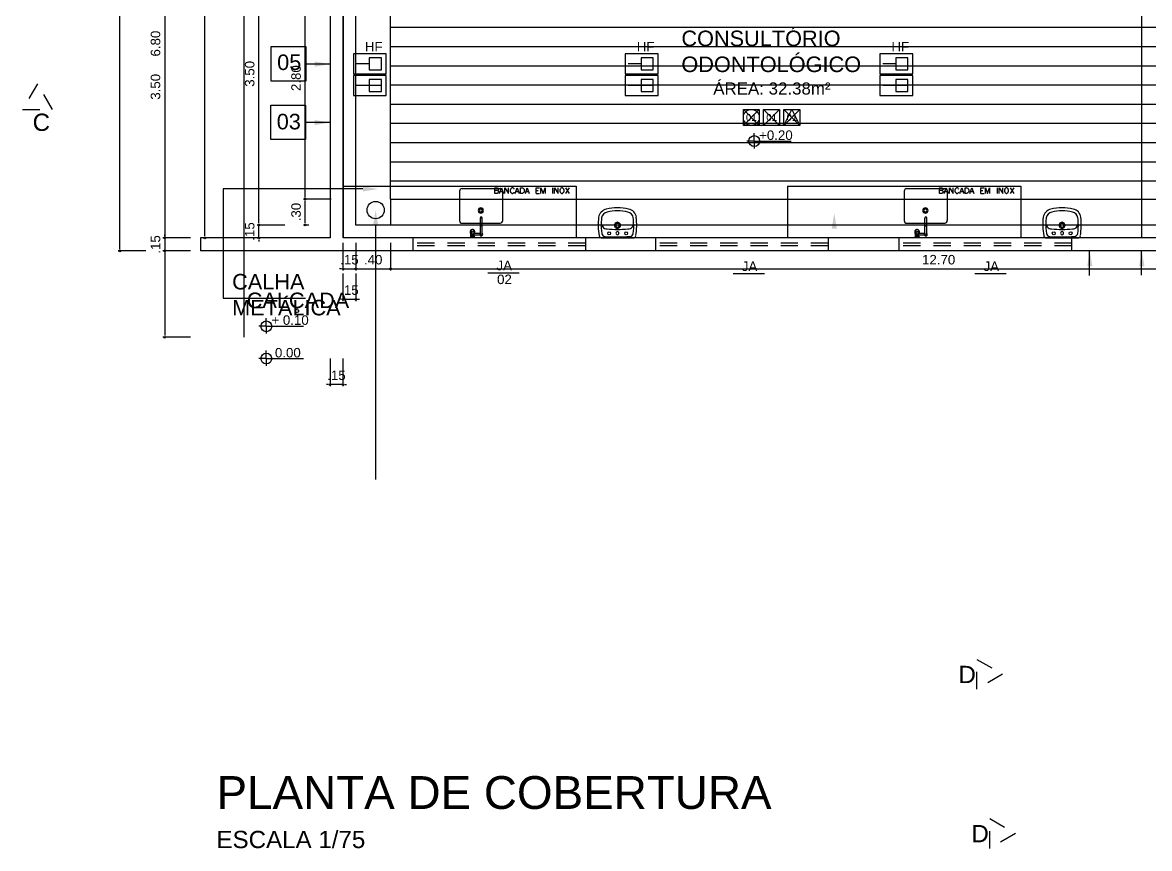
# Model space of a CAD drawing. Header units: millimetres. Extents: x 2125 to 3408, y 1171 to 1686.
# Drawn here: x 3355.21 to 3368.26, y 1512.71 to 1522.27 of the extents above; entities that cross this region are included whole.
import ezdxf
from ezdxf.enums import TextEntityAlignment as Align

# ---------------------------------------------------------------- set-up
doc = ezdxf.new("R2010")
doc.units = ezdxf.units.MM
doc.linetypes.add('CONTORNO_QUADRO_T', pattern=[0.35, 0.2, -0.15])
for name, color, linetype in [('APCOZ', 7, 'Continuous'), ('APCOZ-I', 251, 'Continuous'), ('at_Entity', 7, 'Continuous'), ('CALHA', 2, 'Continuous'), ('CALÇADA', 252, 'Continuous'), ('cobertura', 1, 'Continuous'), ('cotas', 7, 'Continuous'), ('ESQUADRIA', 3, 'Continuous'), ('JANELA2', 1, 'Continuous'), ('LAYOUT', 7, 'Continuous'), ('Layout_Equipamentos', 7, 'Continuous'), ('linha de corte', 1, 'Continuous'), ('PAREDE', 4, 'Continuous'), ('PAREDES', 4, 'Continuous'), ('RUFO', 3, 'Continuous'), ('TEXTO01', 7, 'Continuous'), ('TEXTO02', 3, 'Continuous'), ('TEXTO03', 2, 'Continuous'), ('TEXTO_ESP_FORRO', 62, 'Continuous'), ('TEXTO_ESP_PAREDES', 10, 'Continuous'), ('TEXTO_ESP_PISO', 150, 'Continuous'), ('TOMADAS DENTISTA', 7, 'Continuous')]:
    doc.layers.add(name, color=color, linetype=linetype)
doc.styles.add('ARIAL', font='sanss___.ttf')
doc.styles.add('ROMANS', font='arial.ttf')
doc.styles.get("Standard").update_dxf_attribs({"font": 'arial.ttf'})
doc.styles.add('TEXTO1', font='swissko.ttf', dxfattribs={"width": 0.6, "height": 0.1})
doc.dimstyles.new('ESCALA75', dxfattribs={"dimtxt": 0.11, "dimasz": 0.02, "dimexe": 0.02, "dimexo": 0.04, "dimgap": 0.05, "dimtad": 1, "dimzin": 4, "dimdsep": 46, "dimtxsty": 'ROMANS', "dimblk1": 'PPC', "dimblk2": 'PPC', "dimsah": 1, "dimcen": 0.02, "dimclrd": 7, "dimclre": 7, "dimclrt": 3, "dimazin": 1, "dimtfac": 1, "dimtix": 1, "dimtmove": 0, "dimatfit": 3, "dimldrblk": 'PPC', "dimfxl": 0, "dimtolj": 1, "dimtzin": 12, "dimarcsym": 0})

# ---------------------------------------------------------------- blocks, each defined once
blk = doc.blocks.new('new block3')
at = {"layer": 'TEXTO01'}
h = blk.add_hatch(dxfattribs=at)
h.set_pattern_fill('ANGLE', color=256)
h.set_pattern_definition([(0, (-2256.878, -909.728), (0, 6.985), [5.08, -1.905]), (90, (-2256.878, -909.728), (-6.985, 4e-16), [5.08, -1.905])])
h.paths.add_polyline_path([(-0.056, 0.205), (-0.196, 0.205), (-0.196, 0.065), (-0.056, 0.065)])
for p, q in [((-0.196, 0.135), (-0.346, 0.135)), ((-0.056, -0.115), (-0.346, -0.115))]:
    blk.add_line(p, q, dxfattribs=at)
for points in [[(-0.38, 0.25), (-0.38, 0.02), (0, 0.02), (0, 0.25), (-0.38, 0.25)], [(-0.196, 0.205), (-0.196, 0.065), (-0.056, 0.065), (-0.056, 0.205), (-0.196, 0.205)], [(-0.38, 0), (-0.38, -0.23), (0, -0.23), (0, 0), (-0.38, 0)], [(-0.196, -0.045), (-0.196, -0.185), (-0.056, -0.185), (-0.056, -0.045), (-0.196, -0.045)]]:
    blk.add_lwpolyline(points, dxfattribs=at)
at = {"layer": 'TEXTO01', "ltscale": 0.0001, "insert": (-0.247, 0.389), "char_height": 0.11, "width": 0.33036, "attachment_point": 1, "style": 'TEXTO1'}
blk.add_mtext('{\\fSansSerif|b0|i0|c2|p2;\\W1;HF}', dxfattribs=at)
blk = doc.blocks.new('PPC')
at = {"color": 2}
blk.add_circle((0, 0), 0.5, dxfattribs=at)
blk = doc.blocks.new('*D1167')
at = {"layer": 'cotas', "color": 7, "lineweight": -2, "transparency": 16777216}
for p, q in [((3357.156, 1523.281), (3356.836, 1523.281)), ((3356.856, 1523.261), (3356.856, 1519.801)), ((3357.156, 1519.781), (3356.836, 1519.781))]:
    blk.add_line(p, q, dxfattribs=at)
at = {"layer": 'DEFPOINTS', "color": 0, "transparency": 16777216}
for p in [(3357.697, 1523.281), (3356.856, 1519.781), (3357.8, 1519.781)]:
    blk.add_point(p, dxfattribs=at)
at = {"layer": 'cotas', "color": 7, "lineweight": -2, "transparency": 16777216, "xscale": 0.02, "yscale": 0.02, "zscale": 0.02}
for p, rotation in [((3356.856, 1523.281), 90), ((3356.856, 1519.781), 270)]:
    blk.add_blockref('PPC', p, dxfattribs=dict(at, rotation=rotation))
at = {"layer": 'cotas', "color": 3, "transparency": 16777216, "insert": (3356.75, 1521.531), "char_height": 0.11, "attachment_point": 5, "rotation": 90, "style": 'ROMANS'}
blk.add_mtext('\\A1;3.50', dxfattribs=at)
blk = doc.blocks.new('*D1168')
at = {"layer": 'DEFPOINTS', "color": 0, "linetype": 'Continuous', "transparency": 16777216}
for p in [(3357.8, 1519.781), (3356.856, 1519.631), (3364.186, 1519.631)]:
    blk.add_point(p, dxfattribs=at)
at = {"layer": 'PAREDE', "color": 7, "linetype": 'Continuous', "lineweight": -2, "transparency": 16777216}
for p, q in [((3357.156, 1519.781), (3356.836, 1519.781)), ((3356.856, 1519.801), (3356.856, 1519.821)), ((3356.856, 1519.781), (3356.856, 1519.631)), ((3357.156, 1519.631), (3356.836, 1519.631)), ((3356.856, 1519.611), (3356.856, 1519.591))]:
    blk.add_line(p, q, dxfattribs=at)
at = {"layer": 'PAREDE', "color": 7, "linetype": 'Continuous', "lineweight": -2, "transparency": 16777216, "xscale": 0.02, "yscale": 0.02, "zscale": 0.02}
for p, rotation in [((3356.856, 1519.781), 270), ((3356.856, 1519.631), 90)]:
    blk.add_blockref('PPC', p, dxfattribs=dict(at, rotation=rotation))
at = {"layer": 'PAREDE', "color": 3, "linetype": 'Continuous', "transparency": 16777216, "insert": (3356.75, 1519.706), "char_height": 0.11, "attachment_point": 5, "rotation": 90, "style": 'ROMANS'}
blk.add_mtext('\\A1;.15', dxfattribs=at)
blk = doc.blocks.new('*D1175')
at = {"layer": 'cotas', "color": 7, "lineweight": -2, "transparency": 16777216}
for p, q in [((3358.771, 1518.384), (3358.771, 1518.064)), ((3358.921, 1518.384), (3358.921, 1518.064)), ((3358.751, 1518.084), (3358.731, 1518.084)), ((3358.921, 1518.084), (3358.771, 1518.084)), ((3358.941, 1518.084), (3358.961, 1518.084))]:
    blk.add_line(p, q, dxfattribs=at)
at = {"layer": 'DEFPOINTS', "color": 0, "transparency": 16777216}
for p in [(3358.771, 1518.761), (3358.921, 1518.752), (3358.771, 1518.084)]:
    blk.add_point(p, dxfattribs=at)
at = {"layer": 'cotas', "color": 7, "lineweight": -2, "transparency": 16777216, "xscale": 0.02, "yscale": 0.02, "zscale": 0.02}
blk.add_blockref('PPC', (3358.771, 1518.084), dxfattribs=at)
at = {"layer": 'cotas', "color": 7, "lineweight": -2, "transparency": 16777216, "xscale": 0.02, "yscale": 0.02, "zscale": 0.02, "rotation": 180}
blk.add_blockref('PPC', (3358.921, 1518.084), dxfattribs=at)
at = {"layer": 'cotas', "color": 3, "transparency": 16777216, "insert": (3358.846, 1518.191), "char_height": 0.11, "attachment_point": 5, "style": 'ROMANS'}
blk.add_mtext('\\A1;.15', dxfattribs=at)
blk = doc.blocks.new('new block12')
at = {"layer": 'at_Entity', "color": 0}
for p, q in [((-0.19, 0), (0, 0)), ((-0.114, 0.055), (-0.108, 0.066)), ((-0.108, 0.042), (-0.114, 0.055)), ((-0.108, 0.066), (-0.097, 0.072)), ((-0.097, 0.036), (-0.108, 0.042)), ((-0.097, 0.072), (-0.085, 0.066)), ((-0.085, 0.042), (-0.097, 0.036)), ((-0.085, 0.066), (-0.08, 0.055)), ((-0.08, 0.055), (-0.085, 0.042)), ((-0.063, 0), (0.125, 0)), ((0, 0), (0.193, 0)), ((0.083, 0.055), (0.087, 0.066)), ((0.087, 0.042), (0.083, 0.055)), ((0.087, 0.066), (0.099, 0.072)), ((0.099, 0.036), (0.087, 0.042)), ((0.099, 0.072), (0.11, 0.066)), ((0.11, 0.042), (0.099, 0.036)), ((0.11, 0.066), (0.116, 0.055)), ((0.116, 0.055), (0.11, 0.042))]:
    blk.add_line(p, q, dxfattribs=at)
for centre, radius, start, end in [((-0.104, 0.219), 0.117, 102.514, 169.9443), ((-0.102, 0.216), 0.0847, 102.9461, 167.2809), ((-0.012, -0.125), 0.474, 88.698, 104.4219), ((0.014, -0.261), 0.577, 91.3524, 103.5038), ((0.01, -0.125), 0.474, 75.6368, 91.3415), ((-0.013, -0.257), 0.572, 76.4579, 88.6966), ((0.105, 0.222), 0.0784, 8.4194, 78.3837), ((0.108, 0.225), 0.111, 7.7196, 79.5925), ((0.53, 0.153), 0.754, 173.4134, 189.6929), ((0.425, 0.149), 0.614, 177.3231, 189.2415), ((0.123, 0.188), 0.311, 171.3221, 181.8265), ((-0.117, 0.174), 0.0716, 176.6025, 219.5997), ((-0.001, 0.147), 0.0349, 150.0032, 209.9968), ((-0.001, 0.147), 0.0349, 90, 149.9929), ((-0.001, 0.147), 0.0222, 90, 180), ((-0.001, 0.147), 0.0222, 180, 270), ((-0.001, 0.147), 0.0349, 29.9968, 89.9993), ((-0.001, 0.147), 0.0222, 360, 90), ((-0.001, 0.147), 0.0222, 270.0097, 360), ((-0.001, 0.147), 0.0349, 330.0032, 29.9968), ((0.108, 0.173), 0.0781, 324.6525, 2.8394), ((-0.262, 0.132), 0.45, 349.782, 5.7972), ((-0.133, 0.188), 0.319, 357.9946, 8.1696), ((-0.531, 0.154), 0.753, 350.2791, 6.5765), ((-0.165, 0.045), 0.0522, 200.5417, 238.93), ((-0.143, 0.057), 0.0385, 188.7558, 265.6127), ((-0.121, 0.171), 0.0667, 220.3438, 269.4487), ((-0.007, 1.728), 1.716, 265.3753, 270.2103), ((0.002, 1.574), 1.475, 265.1896, 269.9391), ((-0.001, 0.147), 0.0349, 209.9968, 269.9993), ((-0.001, 0.056), 0.018, 150.0128, 209.9872), ((-0.001, 0.056), 0.018, 90, 150.0398), ((-0.001, 0.056), 0.018, 210.0191, 270.0367), ((-0.001, 0.147), 0.0349, 270, 329.9929), ((-0.001, 1.452), 1.353, 270.0208, 275.0951), ((-0.001, 0.056), 0.018, 30.0191, 90.0367), ((-0.001, 0.056), 0.018, 270, 330.0398), ((-0.001, 1.892), 1.879, 270, 274.4144), ((-0.001, 0.056), 0.018, 330.0128, 29.9872), ((0.123, 0.168), 0.0631, 266.7732, 320.7547), ((0.141, 0.059), 0.0402, 273.114, 350.3928), ((0.174, 0.034), 0.0386, 297.8673, 348.5693)]:
    blk.add_arc(centre, radius, start, end, dxfattribs=at)
blk = doc.blocks.new('new block14')
at = {"layer": 'APCOZ'}
for p, q in [((-1.109, 0.055), (-1.109, 0.226)), ((-1.089, 0.055), (-1.089, 0.226)), ((-1.218, 0.022), (-1.229, 0)), ((-1.226, 0.08), (-1.226, 0.058)), ((-1.218, 0.022), (-1.218, 0.046)), ((-1.183, 0.022), (-1.183, 0.031)), ((-1.113, 0.031), (-1.183, 0.031)), ((-1.183, 0.022), (-1.172, 0)), ((-1.113, 0.051), (-1.178, 0.051)), ((-1.176, 0.08), (-1.176, 0.058))]:
    blk.add_line(p, q, dxfattribs=at)
at = {"layer": 'APCOZ', "linetype": 'Continuous'}
for points in [[(-1.176, 0.08, 0), (-1.176, 0.083, 0), (-1.178, 0.086, 0), (-1.18, 0.089, 0), (-1.182, 0.092, 0), (-1.186, 0.094, 0), (-1.19, 0.096, 0), (-1.194, 0.097, 0), (-1.198, 0.097, 0), (-1.203, 0.097, 0), (-1.207, 0.097, 0), (-1.212, 0.096, 0), (-1.216, 0.094, 0), (-1.219, 0.092, 0), (-1.222, 0.089, 0), (-1.224, 0.086, 0), (-1.225, 0.083, 0), (-1.226, 0.08, 0)], [(-1.226, 0.058, 0), (-1.225, 0.055, 0), (-1.224, 0.053, 0), (-1.223, 0.05, 0), (-1.221, 0.048, 0), (-1.218, 0.046, 0)], [(-1.178, 0.051, 0), (-1.177, 0.052, 0), (-1.177, 0.054, 0), (-1.176, 0.055, 0), (-1.176, 0.057, 0), (-1.176, 0.058, 0)]]:
    blk.add_polyline3d(points, dxfattribs=at)
at = {"layer": 'APCOZ'}
for centre, radius, start, end in [((-1.099, 0.231), 0.0112, 333.7208, 206.2792), ((-1.099, 0.041), 0.0173, 125.4187, 144.5813), ((-1.099, 0.041), 0.0173, 215.4187, 324.5813), ((-1.099, 0.041), 0.0173, 35.4187, 54.5813), ((-1.099, 0.041), 0.0173, 324.5813, 35.4187)]:
    blk.add_arc(centre, radius, start, end, dxfattribs=at)
at = {"layer": 'APCOZ-I'}
for p, q in [((-1.109, 0.226), (-1.109, 0.231)), ((-1.089, 0.226), (-1.089, 0.231)), ((-1.218, 0.022), (-1.183, 0.022)), ((-1.216, 0.066), (-1.216, 0.045)), ((-1.185, 0.066), (-1.185, 0.045)), ((-1.183, 0.031), (-1.183, 0.046)), ((-1.109, 0.037), (-1.109, 0.055)), ((-1.089, 0.037), (-1.089, 0.055))]:
    blk.add_line(p, q, dxfattribs=at)
at = {"layer": 'APCOZ-I', "linetype": 'Continuous'}
for points in [[(-1.226, 0.08, 0), (-1.225, 0.077, 0), (-1.224, 0.074, 0), (-1.223, 0.071, 0), (-1.22, 0.069, 0), (-1.217, 0.067, 0)], [(-1.22, 0.083, 0), (-1.22, 0.081, 0), (-1.219, 0.079, 0), (-1.217, 0.077, 0), (-1.214, 0.076, 0), (-1.211, 0.074, 0), (-1.207, 0.073, 0), (-1.204, 0.073, 0), (-1.2, 0.073, 0), (-1.196, 0.073, 0), (-1.192, 0.074, 0), (-1.189, 0.075, 0), (-1.186, 0.076, 0), (-1.184, 0.078, 0), (-1.182, 0.08, 0), (-1.181, 0.082, 0), (-1.181, 0.084, 0), (-1.182, 0.087, 0), (-1.184, 0.089, 0), (-1.186, 0.09, 0), (-1.189, 0.092, 0), (-1.192, 0.093, 0), (-1.196, 0.094, 0), (-1.2, 0.094, 0), (-1.204, 0.094, 0), (-1.207, 0.093, 0), (-1.211, 0.092, 0), (-1.214, 0.091, 0), (-1.217, 0.089, 0), (-1.219, 0.088, 0), (-1.22, 0.086, 0), (-1.22, 0.083, 0)], [(-1.218, 0.046, 0), (-1.218, 0.045, 0), (-1.218, 0.045, 0), (-1.218, 0.045, 0), (-1.217, 0.045, 0), (-1.217, 0.045, 0)], [(-1.184, 0.067, 0), (-1.181, 0.069, 0), (-1.179, 0.071, 0), (-1.177, 0.074, 0), (-1.176, 0.077, 0), (-1.176, 0.08, 0)], [(-1.184, 0.045, 0), (-1.184, 0.045, 0), (-1.184, 0.045, 0), (-1.184, 0.045, 0), (-1.183, 0.045, 0), (-1.183, 0.046, 0)], [(-1.183, 0.046, 0), (-1.182, 0.047, 0), (-1.181, 0.048, 0), (-1.18, 0.049, 0), (-1.179, 0.05, 0), (-1.178, 0.051, 0)]]:
    blk.add_polyline3d(points, dxfattribs=at)
at = {"layer": 'APCOZ-I'}
for centre, radius, start, end in [((-1.102, 0.162), 0.0233, 244.5555, 295.4445), ((-1.099, 0.231), 0.01, 0, 180), ((-1.201, -0.275), 0.279, 84.3752, 95.6248), ((-1.201, -0.049), 0.0816, 77.5382, 102.4618), ((-1.216, 0.068), 0.002, 237.8441, 296.0251), ((-1.216, 0.047), 0.002, 238.4325, 285.6861), ((-1.201, -0.008), 0.0549, 74.3139, 105.6861), ((-1.201, 0.036), 0.0335, 63.9749, 116.0251), ((-1.185, 0.068), 0.002, 243.9749, 302.1559), ((-1.185, 0.047), 0.002, 254.314, 301.5675), ((-1.099, 0.041), 0.0173, 144.5813, 215.4187), ((-1.099, 0.041), 0.0126, 142.2518, 37.7482), ((-1.099, 0.058), 0.0233, 244.5555, 295.4445)]:
    blk.add_arc(centre, radius, start, end, dxfattribs=at)
at = {"layer": 'at_Entity', "color": 0}
for p, q in [((-2.7, 0.599), (0, 0.599)), ((-2.7, 0.599), (-2.7, 0)), ((-1.35, 0.542), (-1.35, 0.201)), ((-1.32, 0.571), (-0.88, 0.571)), ((-0.94, 0.516), (-0.94, 0.58)), ((-0.94, 0.58), (-0.914, 0.58)), ((-0.914, 0.55), (-0.94, 0.55)), ((-0.914, 0.58), (-0.904, 0.576)), ((-0.904, 0.552), (-0.914, 0.55)), ((-0.914, 0.55), (-0.904, 0.546)), ((-0.904, 0.576), (-0.901, 0.573)), ((-0.901, 0.554), (-0.904, 0.552)), ((-0.904, 0.546), (-0.901, 0.544)), ((-0.901, 0.523), (-0.904, 0.521)), ((-0.901, 0.573), (-0.899, 0.567)), ((-0.899, 0.561), (-0.901, 0.554)), ((-0.901, 0.544), (-0.899, 0.537)), ((-0.899, 0.529), (-0.901, 0.523)), ((-0.899, 0.567), (-0.899, 0.561)), ((-0.899, 0.537), (-0.899, 0.529)), ((-0.887, 0.516), (-0.863, 0.58)), ((-0.878, 0.537), (-0.849, 0.537)), ((-0.863, 0.58), (-0.84, 0.516)), ((-0.851, 0.542), (-0.851, 0.201)), ((-0.825, 0.516), (-0.825, 0.58)), ((-0.825, 0.58), (-0.783, 0.516)), ((-0.783, 0.516), (-0.783, 0.58)), ((-0.76, 0.565), (-0.762, 0.554)), ((-0.762, 0.554), (-0.762, 0.54)), ((-0.762, 0.54), (-0.76, 0.531)), ((-0.755, 0.569), (-0.76, 0.565)), ((-0.76, 0.531), (-0.755, 0.525)), ((-0.749, 0.576), (-0.755, 0.569)), ((-0.755, 0.525), (-0.749, 0.521)), ((-0.745, 0.58), (-0.749, 0.576)), ((-0.732, 0.58), (-0.745, 0.58)), ((-0.726, 0.576), (-0.732, 0.58)), ((-0.719, 0.569), (-0.726, 0.576)), ((-0.726, 0.521), (-0.719, 0.525)), ((-0.717, 0.565), (-0.719, 0.569)), ((-0.719, 0.525), (-0.717, 0.531)), ((-0.705, 0.516), (-0.681, 0.58)), ((-0.696, 0.537), (-0.667, 0.537)), ((-0.681, 0.58), (-0.658, 0.516)), ((-0.643, 0.516), (-0.643, 0.58)), ((-0.643, 0.58), (-0.622, 0.58)), ((-0.622, 0.58), (-0.614, 0.576)), ((-0.614, 0.576), (-0.607, 0.569)), ((-0.607, 0.525), (-0.614, 0.521)), ((-0.607, 0.569), (-0.603, 0.565)), ((-0.603, 0.531), (-0.607, 0.525)), ((-0.603, 0.565), (-0.601, 0.554)), ((-0.601, 0.54), (-0.603, 0.531)), ((-0.601, 0.554), (-0.601, 0.54)), ((-0.588, 0.516), (-0.565, 0.58)), ((-0.58, 0.537), (-0.55, 0.537)), ((-0.565, 0.58), (-0.542, 0.516)), ((-0.463, 0.516), (-0.463, 0.58)), ((-0.463, 0.58), (-0.425, 0.58)), ((-0.463, 0.55), (-0.44, 0.55)), ((-0.408, 0.516), (-0.408, 0.58)), ((-0.408, 0.58), (-0.383, 0.516)), ((-0.383, 0.516), (-0.36, 0.58)), ((-0.36, 0.58), (-0.36, 0.516)), ((-0.273, 0.58), (-0.273, 0.516)), ((-0.25, 0.516), (-0.25, 0.58)), ((-0.25, 0.58), (-0.207, 0.516)), ((-0.207, 0.516), (-0.207, 0.58)), ((-0.184, 0.565), (-0.188, 0.554)), ((-0.188, 0.554), (-0.188, 0.54)), ((-0.188, 0.54), (-0.184, 0.531)), ((-0.182, 0.569), (-0.184, 0.565)), ((-0.184, 0.531), (-0.182, 0.525)), ((-0.176, 0.576), (-0.182, 0.569)), ((-0.182, 0.525), (-0.176, 0.521)), ((-0.169, 0.58), (-0.176, 0.576)), ((-0.159, 0.58), (-0.169, 0.58)), ((-0.152, 0.576), (-0.159, 0.58)), ((-0.146, 0.569), (-0.152, 0.576)), ((-0.152, 0.521), (-0.146, 0.525)), ((-0.144, 0.565), (-0.146, 0.569)), ((-0.146, 0.525), (-0.144, 0.531)), ((-0.14, 0.554), (-0.144, 0.565)), ((-0.144, 0.531), (-0.14, 0.54)), ((-0.14, 0.54), (-0.14, 0.554)), ((-0.123, 0.58), (-0.08, 0.516)), ((-0.08, 0.58), (-0.123, 0.516)), ((0, 0.599), (0, 0)), ((-0.914, 0.516), (-0.94, 0.516)), ((-0.904, 0.521), (-0.914, 0.516)), ((-0.749, 0.521), (-0.745, 0.516)), ((-0.745, 0.516), (-0.732, 0.516)), ((-0.732, 0.516), (-0.726, 0.521)), ((-0.622, 0.516), (-0.643, 0.516)), ((-0.614, 0.521), (-0.622, 0.516)), ((-0.463, 0.516), (-0.425, 0.516)), ((-0.176, 0.521), (-0.169, 0.516)), ((-0.169, 0.516), (-0.159, 0.516)), ((-0.159, 0.516), (-0.152, 0.521)), ((-1.32, 0.171), (-1.112, 0.171)), ((-1.092, 0.171), (-0.88, 0.171))]:
    blk.add_line(p, q, dxfattribs=at)
for centre, radius, start, end in [((-1.321, 0.542), 0.0289, 88.5159, 181.4841), ((-0.88, 0.542), 0.0289, 358.5174, 91.4826), ((-1.104, 0.318), 0.0307, 90, 180), ((-1.104, 0.318), 0.0307, 180, 270), ((-1.104, 0.318), 0.018, 90, 180), ((-1.104, 0.318), 0.018, 180, 270), ((-1.104, 0.318), 0.0307, 360, 90), ((-1.104, 0.318), 0.018, 360, 90), ((-1.104, 0.318), 0.018, 270, 0), ((-1.104, 0.318), 0.0307, 270, 0), ((-1.321, 0.2), 0.0289, 178.5159, 271.4841), ((-0.881, 0.202), 0.0307, 270, 0)]:
    blk.add_arc(centre, radius, start, end, dxfattribs=at)
at = {"layer": 'Layout_Equipamentos'}
blk.add_line((-1.32, 0.171), (-0.88, 0.171), dxfattribs=at)
blk = doc.blocks.new('Esp_Pis_Par_For_Esc100')
at = {"layer": 'DEFPOINTS'}
for p, q in [((0, 0.37), (0.37, 0)), ((0.37, 0.37), (0, 0)), ((0.47, 0.37), (0.84, 0)), ((0.84, 0.37), (0.47, 0)), ((0.94, 0.37), (1.31, 0)), ((1.31, 0.37), (0.94, 0)), ((0.47, 0), (0.37, 0)), ((0.94, 0), (0.84, 0))]:
    blk.add_line(p, q, dxfattribs=at)
for points in [[(0.37, 0.37), (0.37, 0), (0, 0), (0, 0.37)], [(1.31, 0.37), (1.31, 0), (0.94, 0), (0.94, 0.37)]]:
    blk.add_lwpolyline(points, close=True, dxfattribs=at)
at = {"layer": 'TEXTO_ESP_FORRO'}
blk.add_lwpolyline([(0.94, 0), (1.125, 0.37), (1.31, 0)], close=True, dxfattribs=at)
at = {"layer": 'TEXTO_ESP_PAREDES'}
blk.add_lwpolyline([(0.84, 0.37), (0.84, 0), (0.47, 0), (0.47, 0.37)], close=True, dxfattribs=at)
at = {"layer": 'TEXTO_ESP_PISO'}
blk.add_circle((0.185, 0.185), 0.185, dxfattribs=at)
at = {"layer": 'TEXTO_ESP_FORRO', "color": 3, "linetype": 'ByBlock', "style": 'ARIAL', "text_generation_flag": 6}
blk.add_attdef('FOR', text='', height=0.16, rotation=180, dxfattribs=at).set_placement((1.125, 0.185), align=Align.MIDDLE_CENTER)
at = {"layer": 'TEXTO_ESP_PAREDES', "color": 3, "linetype": 'ByBlock', "ltscale": 0.0001, "style": 'ARIAL', "text_generation_flag": 6}
blk.add_attdef('PAR', text='', height=0.16, rotation=180, dxfattribs=at).set_placement((0.655, 0.185), align=Align.MIDDLE_CENTER)
at = {"layer": 'TEXTO_ESP_PISO', "color": 3, "linetype": 'ByBlock', "style": 'ARIAL', "text_generation_flag": 6}
blk.add_attdef('PIS', text='', height=0.16, rotation=180, dxfattribs=at).set_placement((0.185, 0.185), align=Align.MIDDLE_CENTER)
blk = doc.blocks.new('*D1205')
at = {"layer": 'DEFPOINTS', "color": 0, "linetype": 'Continuous', "transparency": 16777216}
for p in [(3356.336, 1535.031), (3357.336, 1535.031), (3357.336, 1519.631)]:
    blk.add_point(p, dxfattribs=at)
at = {"layer": 'PAREDE', "color": 7, "linetype": 'Continuous', "lineweight": -2, "transparency": 16777216}
for p, q in [((3356.636, 1535.031), (3356.316, 1535.031)), ((3356.336, 1519.651), (3356.336, 1535.011)), ((3356.636, 1519.631), (3356.316, 1519.631))]:
    blk.add_line(p, q, dxfattribs=at)
at = {"layer": 'PAREDE', "color": 7, "linetype": 'Continuous', "lineweight": -2, "transparency": 16777216, "xscale": 0.02, "yscale": 0.02, "zscale": 0.02}
for p, rotation in [((3356.336, 1535.031), 90), ((3356.336, 1519.631), 270)]:
    blk.add_blockref('PPC', p, dxfattribs=dict(at, rotation=rotation))
at = {"layer": 'PAREDE', "color": 3, "linetype": 'Continuous', "transparency": 16777216, "insert": (3356.23, 1527.331), "char_height": 0.11, "attachment_point": 5, "rotation": 90, "style": 'ROMANS'}
blk.add_mtext('\\A1;15.40', dxfattribs=at)
blk = doc.blocks.new('*D1250')
at = {"layer": 'DEFPOINTS', "color": 0, "linetype": 'Continuous', "transparency": 16777216}
for p in [(3358.771, 1525.431), (3356.856, 1518.631), (3358.771, 1518.631)]:
    blk.add_point(p, dxfattribs=at)
at = {"layer": 'PAREDE', "color": 7, "linetype": 'Continuous', "lineweight": -2, "transparency": 16777216}
for p, q in [((3357.156, 1525.431), (3356.836, 1525.431)), ((3356.856, 1525.411), (3356.856, 1518.651)), ((3357.156, 1518.631), (3356.836, 1518.631))]:
    blk.add_line(p, q, dxfattribs=at)
at = {"layer": 'PAREDE', "color": 7, "linetype": 'Continuous', "lineweight": -2, "transparency": 16777216, "xscale": 0.02, "yscale": 0.02, "zscale": 0.02}
for p, rotation in [((3356.856, 1525.431), 90), ((3356.856, 1518.631), 270)]:
    blk.add_blockref('PPC', p, dxfattribs=dict(at, rotation=rotation))
at = {"layer": 'PAREDE', "color": 3, "linetype": 'Continuous', "transparency": 16777216, "insert": (3356.75, 1522.031), "char_height": 0.11, "attachment_point": 5, "rotation": 90, "style": 'ROMANS'}
blk.add_mtext('\\A1;6.80', dxfattribs=at)
blk = doc.blocks.new('new block4')
at = {"layer": 'TEXTO01'}
h = blk.add_hatch(dxfattribs=at)
h.set_pattern_fill('ANGLE', color=256)
h.set_pattern_definition([(0, (-2260.456, -913.906), (0, 6.985), [5.08, -1.905]), (90, (-2260.456, -913.906), (-6.985, 4e-16), [5.08, -1.905])])
h.paths.add_polyline_path([(0, 0), (0, -0.062, 0.414214), (0.062, 0)])
h.paths.add_polyline_path([(0, 0), (0, 0.062, 0.414214), (-0.062, 0)])
for q in [(-0.086, 0), (0, 0.093), (0.429, 0), (0, -0.085)]:
    blk.add_line((0, 0), q, dxfattribs=at)
blk.add_circle((0, 0), 0.0624, dxfattribs=at)
blk = doc.blocks.new('*D1298')
at = {"layer": 'cotas', "color": 7, "lineweight": -2, "transparency": 16777216}
for p, q in [((3359.071, 1519.723), (3359.071, 1519.403)), ((3359.471, 1519.723), (3359.471, 1519.403)), ((3359.091, 1519.423), (3359.451, 1519.423))]:
    blk.add_line(p, q, dxfattribs=at)
at = {"layer": 'DEFPOINTS', "color": 0, "transparency": 16777216}
for p in [(3359.071, 1519.931), (3359.471, 1519.931), (3359.471, 1519.423)]:
    blk.add_point(p, dxfattribs=at)
at = {"layer": 'cotas', "color": 7, "lineweight": -2, "transparency": 16777216, "xscale": 0.02, "yscale": 0.02, "zscale": 0.02, "rotation": 180}
blk.add_blockref('PPC', (3359.071, 1519.423), dxfattribs=at)
at = {"layer": 'cotas', "color": 7, "lineweight": -2, "transparency": 16777216, "xscale": 0.02, "yscale": 0.02, "zscale": 0.02}
blk.add_blockref('PPC', (3359.471, 1519.423), dxfattribs=at)
at = {"layer": 'cotas', "color": 3, "transparency": 16777216, "insert": (3359.271, 1519.529), "char_height": 0.11, "attachment_point": 5, "style": 'ROMANS'}
blk.add_mtext('\\A1;.40', dxfattribs=at)
blk = doc.blocks.new('*D1299')
at = {"layer": 'cotas', "color": 7, "lineweight": -2, "transparency": 16777216}
for p, q in [((3359.471, 1519.723), (3359.471, 1519.403)), ((3372.171, 1519.723), (3372.171, 1519.403)), ((3359.491, 1519.423), (3372.151, 1519.423))]:
    blk.add_line(p, q, dxfattribs=at)
at = {"layer": 'DEFPOINTS', "color": 0, "transparency": 16777216}
for p in [(3372.171, 1520.231), (3359.471, 1519.931), (3372.171, 1519.423)]:
    blk.add_point(p, dxfattribs=at)
at = {"layer": 'cotas', "color": 7, "lineweight": -2, "transparency": 16777216, "xscale": 0.02, "yscale": 0.02, "zscale": 0.02, "rotation": 180}
blk.add_blockref('PPC', (3359.471, 1519.423), dxfattribs=at)
at = {"layer": 'cotas', "color": 7, "lineweight": -2, "transparency": 16777216, "xscale": 0.02, "yscale": 0.02, "zscale": 0.02}
blk.add_blockref('PPC', (3372.171, 1519.423), dxfattribs=at)
at = {"layer": 'cotas', "color": 3, "transparency": 16777216, "insert": (3365.821, 1519.529), "char_height": 0.11, "attachment_point": 5, "style": 'ROMANS'}
blk.add_mtext('\\A1;12.70', dxfattribs=at)
blk = doc.blocks.new('*D1288')
at = {"layer": 'cotas', "color": 7, "lineweight": -2, "transparency": 16777216}
for p, q in [((3358.921, 1519.723), (3358.921, 1519.403)), ((3359.071, 1519.723), (3359.071, 1519.403)), ((3358.901, 1519.423), (3358.881, 1519.423)), ((3358.921, 1519.423), (3359.071, 1519.423)), ((3359.091, 1519.423), (3359.111, 1519.423))]:
    blk.add_line(p, q, dxfattribs=at)
at = {"layer": 'DEFPOINTS', "color": 0, "transparency": 16777216}
for p in [(3358.921, 1519.931), (3359.071, 1519.931), (3359.071, 1519.423)]:
    blk.add_point(p, dxfattribs=at)
at = {"layer": 'cotas', "color": 7, "lineweight": -2, "transparency": 16777216, "xscale": 0.02, "yscale": 0.02, "zscale": 0.02}
blk.add_blockref('PPC', (3358.921, 1519.423), dxfattribs=at)
at = {"layer": 'cotas', "color": 7, "lineweight": -2, "transparency": 16777216, "xscale": 0.02, "yscale": 0.02, "zscale": 0.02, "rotation": 180}
blk.add_blockref('PPC', (3359.071, 1519.423), dxfattribs=at)
at = {"layer": 'cotas', "color": 3, "transparency": 16777216, "insert": (3358.996, 1519.529), "char_height": 0.11, "attachment_point": 5, "style": 'ROMANS'}
blk.add_mtext('\\A1;.15', dxfattribs=at)
blk = doc.blocks.new('*D1289')
at = {"layer": 'cotas', "color": 7, "lineweight": -2, "transparency": 16777216}
for p, q in [((3358.921, 1519.371), (3358.921, 1519.051)), ((3359.071, 1519.371), (3359.071, 1519.051)), ((3358.901, 1519.071), (3358.881, 1519.071)), ((3358.921, 1519.071), (3359.071, 1519.071)), ((3359.091, 1519.071), (3359.111, 1519.071))]:
    blk.add_line(p, q, dxfattribs=at)
at = {"layer": 'DEFPOINTS', "color": 0, "transparency": 16777216}
for p in [(3358.921, 1519.579), (3359.071, 1519.579), (3359.071, 1519.071)]:
    blk.add_point(p, dxfattribs=at)
at = {"layer": 'cotas', "color": 7, "lineweight": -2, "transparency": 16777216, "xscale": 0.02, "yscale": 0.02, "zscale": 0.02}
blk.add_blockref('PPC', (3358.921, 1519.071), dxfattribs=at)
at = {"layer": 'cotas', "color": 7, "lineweight": -2, "transparency": 16777216, "xscale": 0.02, "yscale": 0.02, "zscale": 0.02, "rotation": 180}
blk.add_blockref('PPC', (3359.071, 1519.071), dxfattribs=at)
at = {"layer": 'cotas', "color": 3, "transparency": 16777216, "insert": (3358.996, 1519.177), "char_height": 0.11, "attachment_point": 5, "style": 'ROMANS'}
blk.add_mtext('\\A1;.15', dxfattribs=at)
blk = doc.blocks.new('*D1336')
at = {"color": 7, "lineweight": -2, "transparency": 16777216}
for p, q in [((3358.524, 1520.231), (3358.464, 1520.231)), ((3358.484, 1519.951), (3358.484, 1520.211)), ((3358.524, 1519.931), (3358.464, 1519.931))]:
    blk.add_line(p, q, dxfattribs=at)
at = {"layer": 'DEFPOINTS', "color": 0, "transparency": 16777216}
for p in [(3358.484, 1520.231), (3359.471, 1520.231), (3359.071, 1519.931)]:
    blk.add_point(p, dxfattribs=at)
at = {"color": 7, "lineweight": -2, "transparency": 16777216, "xscale": 0.02, "yscale": 0.02, "zscale": 0.02}
for p, rotation in [((3358.484, 1520.231), 90), ((3358.484, 1519.931), 270)]:
    blk.add_blockref('PPC', p, dxfattribs=dict(at, rotation=rotation))
at = {"color": 3, "transparency": 16777216, "insert": (3358.378, 1520.081), "char_height": 0.11, "attachment_point": 5, "rotation": 90, "style": 'ROMANS'}
blk.add_mtext('\\A1;.30', dxfattribs=at)
blk = doc.blocks.new('*D1337')
at = {"layer": 'cotas', "color": 7, "lineweight": -2, "transparency": 16777216}
for p, q in [((3358.784, 1523.031), (3358.464, 1523.031)), ((3358.484, 1520.251), (3358.484, 1523.011)), ((3358.784, 1520.231), (3358.464, 1520.231))]:
    blk.add_line(p, q, dxfattribs=at)
at = {"layer": 'DEFPOINTS', "color": 0, "transparency": 16777216}
for p in [(3358.484, 1523.031), (3359.471, 1523.031), (3359.471, 1520.231)]:
    blk.add_point(p, dxfattribs=at)
at = {"layer": 'cotas', "color": 7, "lineweight": -2, "transparency": 16777216, "xscale": 0.02, "yscale": 0.02, "zscale": 0.02}
for p, rotation in [((3358.484, 1523.031), 90), ((3358.484, 1520.231), 270)]:
    blk.add_blockref('PPC', p, dxfattribs=dict(at, rotation=rotation))
at = {"layer": 'cotas', "color": 3, "transparency": 16777216, "insert": (3358.378, 1521.631), "char_height": 0.11, "attachment_point": 5, "rotation": 90, "style": 'ROMANS'}
blk.add_mtext('\\A1;2.80', dxfattribs=at)
blk = doc.blocks.new('*D1346')
at = {"layer": 'cotas', "color": 7, "lineweight": -2, "transparency": 16777216}
for p, q in [((3357.947, 1519.951), (3357.947, 1519.971)), ((3358.247, 1519.931), (3357.927, 1519.931)), ((3357.947, 1519.781), (3357.947, 1519.931)), ((3358.247, 1519.781), (3357.927, 1519.781)), ((3357.947, 1519.761), (3357.947, 1519.741))]:
    blk.add_line(p, q, dxfattribs=at)
at = {"layer": 'DEFPOINTS', "color": 0, "transparency": 16777216}
for p in [(3357.947, 1519.931), (3359.071, 1519.931), (3358.921, 1519.781)]:
    blk.add_point(p, dxfattribs=at)
at = {"layer": 'cotas', "color": 7, "lineweight": -2, "transparency": 16777216, "xscale": 0.02, "yscale": 0.02, "zscale": 0.02}
for p, rotation in [((3357.947, 1519.931), 270), ((3357.947, 1519.781), 90)]:
    blk.add_blockref('PPC', p, dxfattribs=dict(at, rotation=rotation))
at = {"layer": 'cotas', "color": 3, "transparency": 16777216, "insert": (3357.841, 1519.856), "char_height": 0.11, "attachment_point": 5, "rotation": 90, "style": 'ROMANS'}
blk.add_mtext('\\A1;.15', dxfattribs=at)
blk = doc.blocks.new('*D1347')
at = {"layer": 'cotas', "color": 7, "lineweight": -2, "transparency": 16777216}
for p, q in [((3358.247, 1523.431), (3357.927, 1523.431)), ((3357.947, 1519.951), (3357.947, 1523.411)), ((3358.247, 1519.931), (3357.927, 1519.931))]:
    blk.add_line(p, q, dxfattribs=at)
at = {"layer": 'DEFPOINTS', "color": 0, "transparency": 16777216}
for p in [(3357.947, 1523.431), (3359.431, 1523.431), (3359.071, 1519.931)]:
    blk.add_point(p, dxfattribs=at)
at = {"layer": 'cotas', "color": 7, "lineweight": -2, "transparency": 16777216, "xscale": 0.02, "yscale": 0.02, "zscale": 0.02}
for p, rotation in [((3357.947, 1523.431), 90), ((3357.947, 1519.931), 270)]:
    blk.add_blockref('PPC', p, dxfattribs=dict(at, rotation=rotation))
at = {"layer": 'cotas', "color": 3, "transparency": 16777216, "insert": (3357.841, 1521.681), "char_height": 0.11, "attachment_point": 5, "rotation": 90, "style": 'ROMANS'}
blk.add_mtext('\\A1;3.50', dxfattribs=at)
blk = doc.blocks.new('*D1353')
at = {"layer": 'cotas', "color": 7, "lineweight": -2, "transparency": 16777216}
for p, q in [((3357.62, 1529.381), (3357.3, 1529.381)), ((3357.32, 1519.801), (3357.32, 1529.361)), ((3357.62, 1519.781), (3357.3, 1519.781))]:
    blk.add_line(p, q, dxfattribs=at)
at = {"layer": 'DEFPOINTS', "color": 0, "transparency": 16777216}
for p in [(3357.32, 1529.381), (3358.921, 1529.381), (3358.921, 1519.781)]:
    blk.add_point(p, dxfattribs=at)
at = {"layer": 'cotas', "color": 7, "lineweight": -2, "transparency": 16777216, "xscale": 0.02, "yscale": 0.02, "zscale": 0.02}
for p, rotation in [((3357.32, 1529.381), 90), ((3357.32, 1519.781), 270)]:
    blk.add_blockref('PPC', p, dxfattribs=dict(at, rotation=rotation))
at = {"layer": 'cotas', "color": 3, "transparency": 16777216, "insert": (3357.214, 1524.581), "char_height": 0.11, "attachment_point": 5, "rotation": 90, "style": 'ROMANS'}
blk.add_mtext('\\A1;9.60', dxfattribs=at)

msp = doc.modelspace()

# ---------------------------------------------------------------- hatches: boundary and pattern name
at = {"layer": 'cobertura'}
h = msp.add_hatch(dxfattribs=at)
h.set_pattern_fill('ANSI31', color=256, scale=0.07, angle=315)
h.set_pattern_definition([(0, (1004.02428, 690.56013), (7e-17, 0.22225), [])])
h.paths.add_polyline_path([(3367.5144, 1528.038), (3367.5144, 1526.7881), (3366.8783, 1527.413)], flags=16)
h.paths.add_polyline_path([(3367.0618, 1527.2573), (3367.5061, 1527.2573), (3367.5061, 1527.541), (3367.0618, 1527.541)], flags=8)
h.paths.add_polyline_path([(3366.4123, 1531.481), (3369.6214, 1531.481), (3369.6214, 1529.731), (3366.4123, 1529.731)])
h.paths.add_polyline_path([(3364.8714, 1529.731), (3364.8714, 1531.481), (3366.4123, 1531.481), (3366.4123, 1529.731)])
h.paths.add_polyline_path([(3366.4123, 1532.6166), (3366.4123, 1534.231), (3369.6214, 1534.231), (3369.6214, 1532.6166)])
h.paths.add_polyline_path([(3372.5464, 1534.731), (3363.8714, 1534.731), (3363.8714, 1528.831), (3359.4714, 1528.831), (3359.4714, 1526.131), (3361.0214, 1526.131), (3361.0214, 1523.031), (3359.4714, 1523.031), (3359.4714, 1520.231), (3372.1714, 1520.231), (3372.1714, 1526.031), (3372.5464, 1526.031)])
h.paths.add_polyline_path([(3364.8714, 1534.231), (3366.4123, 1534.231), (3366.4123, 1532.6166), (3364.8714, 1532.6166)])

# ---------------------------------------------------------------- linework, layer by layer
for p, q in [((3358.4895, 1521.7969), (3358.7714, 1521.7969)), ((3358.4872, 1521.1201), (3358.7691, 1521.1201)), ((3367.5683, 1519.3469), (3367.5683, 1519.6287)), ((3368.1714, 1519.3491), (3368.1714, 1519.631))]:
    msp.add_line(p, q)
for points in [[(3358.0895, 1521.5969), (3358.0895, 1521.9969), (3358.4895, 1521.9969), (3358.4895, 1521.5969)], [(3358.0872, 1520.9201), (3358.0872, 1521.3201), (3358.4872, 1521.3201), (3358.4872, 1520.9201)]]:
    msp.add_lwpolyline(points, close=True)
msp.add_circle((3359.2994, 1520.1041), 0.1)
at = {"layer": 'CALHA'}
msp.add_line((3359.4714, 1520.231), (3359.4714, 1523.031), dxfattribs=at)
at = {"layer": 'CALÇADA'}
msp.add_line((3357.7714, 1536.031), (3357.7714, 1518.631), dxfattribs=at)
at = {"layer": 'ESQUADRIA', "linetype": 'CONTORNO_QUADRO_T'}
for p, q in [((3361.7314, 1519.721), (3359.7314, 1519.721)), ((3364.5414, 1519.721), (3362.5414, 1519.721)), ((3367.3614, 1519.721), (3365.3614, 1519.721)), ((3361.7314, 1519.691), (3359.7314, 1519.691)), ((3364.5414, 1519.691), (3362.5414, 1519.691)), ((3367.3614, 1519.691), (3365.3614, 1519.691))]:
    msp.add_line(p, q, dxfattribs=at)
at = {"layer": 'JANELA2'}
for p, q in [((3359.7314, 1519.781), (3359.7314, 1519.631)), ((3361.7314, 1519.781), (3361.7314, 1519.631)), ((3362.5414, 1519.781), (3362.5414, 1519.631)), ((3364.5414, 1519.781), (3364.5414, 1519.631)), ((3365.3614, 1519.781), (3365.3614, 1519.631)), ((3367.3614, 1519.781), (3367.3614, 1519.631))]:
    msp.add_line(p, q, dxfattribs=at)
at = {"layer": 'LAYOUT'}
for points in [[(3358.5936, 1521.8237), (3358.7736, 1521.7937), (3358.5936, 1521.7637)], [(3358.5914, 1521.1469), (3358.7714, 1521.1169), (3358.5914, 1521.0869)], [(3367.5416, 1519.451), (3367.5716, 1519.631), (3367.6016, 1519.451)], [(3368.1446, 1519.4532), (3368.1746, 1519.6332), (3368.2046, 1519.4532)]]:
    msp.add_solid(points, dxfattribs=at)
at = {"layer": 'linha de corte', "linetype": 'CONTORNO_QUADRO_T'}
for points in [[(3355.3825, 1521.5669), (3355.2093, 1521.2669), (3355.5557, 1521.2669)], [(3366.5623, 1514.7304), (3366.2623, 1514.5572), (3366.2623, 1514.9036)], [(3366.7123, 1512.8878), (3366.4123, 1512.7146), (3366.4123, 1513.061)]]:
    msp.add_lwpolyline(points, close=True, dxfattribs=at)
at = {"layer": 'PAREDE'}
for p, q in [((3358.7714, 1523.431), (3358.7714, 1519.781)), ((3358.9214, 1523.281), (3358.9214, 1519.781))]:
    msp.add_line(p, q, dxfattribs=at)
at = {"layer": 'PAREDE', "linetype": 'Continuous'}
for p, q in [((3368.1714, 1523.281), (3368.1714, 1519.781)), ((3358.7714, 1519.781), (3357.2714, 1519.781)), ((3357.2714, 1519.781), (3357.2714, 1519.631)), ((3368.1714, 1519.781), (3358.9214, 1519.781)), ((3372.4714, 1519.631), (3357.2714, 1519.631))]:
    msp.add_line(p, q, dxfattribs=at)
at = {"layer": 'PAREDES'}
msp.add_lwpolyline([(3372.6214, 1519.781), (3358.9214, 1519.781), (3358.9214, 1523.581), (3360.4714, 1523.581), (3360.4714, 1525.581), (3358.9214, 1525.581), (3358.9214, 1529.381), (3363.1714, 1529.381), (3363.3214, 1529.381), (3363.3214, 1535.181), (3403.7214, 1535.181), (3403.7214, 1525.981), (3400.8714, 1525.981), (3400.8714, 1527.431), (3391.9214, 1527.431), (3391.9214, 1519.781), (3382.7714, 1519.781), (3382.7714, 1525.581), (3372.6214, 1525.581), (3372.6214, 1519.781)], dxfattribs=at)
msp.add_lwpolyline([(3372.4714, 1519.931), (3359.0714, 1519.931), (3359.0714, 1523.431), (3360.6214, 1523.431), (3360.6214, 1525.731), (3359.0714, 1525.731), (3359.0714, 1529.231), (3363.1714, 1529.231), (3363.4714, 1529.231), (3363.4714, 1535.031), (3403.5714, 1535.031), (3403.5714, 1526.131), (3401.0214, 1526.131), (3401.0214, 1527.581), (3391.7714, 1527.581), (3391.7714, 1519.931), (3382.9214, 1519.931), (3382.9214, 1525.731), (3372.4714, 1525.731)], close=True, dxfattribs=at)
at = {"layer": 'RUFO'}
for q in [(3372.1714, 1520.231), (3359.4714, 1519.931)]:
    msp.add_line((3359.4714, 1520.231), q, dxfattribs=at)
at = {"layer": 'TEXTO01'}
for p, q in [((3360.6003, 1519.3783), (3360.9611, 1519.3783)), ((3363.4418, 1519.3693), (3363.8026, 1519.3693)), ((3366.2417, 1519.3693), (3366.6025, 1519.3693))]:
    msp.add_line(p, q, dxfattribs=at)
at = {"layer": 'TEXTO03', "ltscale": 0.0001}
for p, q in [((3359.152, 1520.3486), (3357.5339, 1520.3486)), ((3357.5339, 1520.3486), (3357.5339, 1519.0841)), ((3359.2994, 1519.9241), (3359.2994, 1516.986)), ((3357.5339, 1519.0841), (3358.4866, 1519.0841))]:
    msp.add_line(p, q, dxfattribs=at)
for points in [[(3359.152, 1520.3786), (3359.332, 1520.3486), (3359.152, 1520.3186)], [(3359.2694, 1519.9241), (3359.2994, 1520.1041), (3359.3294, 1519.9241)], [(3364.5822, 1519.8905), (3364.6122, 1520.0705), (3364.6422, 1519.8905)]]:
    msp.add_solid(points, dxfattribs=at)

# ---------------------------------------------------------------- block references
at = {"layer": 'Layout_Equipamentos'}
for name, p in [('new block14', (3361.6215, 1519.781)), ('new block14', (3366.7714, 1519.781)), ('new block12', (3362.1014, 1519.781)), ('new block12', (3367.2514, 1519.781))]:
    msp.add_blockref(name, p, dxfattribs=at)
at = {"layer": 'TEXTO01'}
for p in [(3363.6853, 1520.903), (3358.033, 1518.7586), (3358.033, 1518.3853)]:
    msp.add_blockref('new block4', p, dxfattribs=at)
at = {"layer": 'TEXTO02', "xscale": 0.5, "yscale": 0.5, "zscale": 0.5}
msp.add_blockref('Esp_Pis_Par_For_Esc100', (3363.5587, 1521.0841), dxfattribs=at).add_auto_attribs({'PIS': '01', 'PAR': '01', 'FOR': '01'})
at = {"layer": 'TOMADAS DENTISTA'}
for p in [(3359.4214, 1521.661), (3362.5714, 1521.661), (3365.5214, 1521.661)]:
    msp.add_blockref('new block3', p, dxfattribs=at)

# ---------------------------------------------------------------- texts
at = {"layer": 'cotas', "ltscale": 0.0001, "char_height": 0.11, "width": 0.503613, "attachment_point": 1, "style": 'TEXTO1'}
for s, insert in [('\\pi0.06832;{\\fSansSerif|b0|i0|c2|p2;\\W1;+0.20}', (3363.6734, 1521.0258)), ('{\\fSansSerif|b0|i0|c2|p2;\\W1;+ 0.10}', (3358.0927, 1518.8856)), ('\\pi0.11193;{\\fSansSerif|b0|i0|c2|p2;\\W1;0.00}', (3358.0211, 1518.5081))]:
    msp.add_mtext(s, dxfattribs=dict(at, insert=insert))
at = {"layer": 'linha de corte', "ltscale": 0.0001, "char_height": 0.12, "width": 0.619452, "attachment_point": 1, "style": 'TEXTO1'}
for s, insert in [('{\\fSansSerif|b0|i0|c2|p2;\\H1.6667x;\\W1;C}', (3355.3262, 1521.2204)), ('{\\fSansSerif|b0|i0|c2|p2;\\H1.6667x;\\W1;D}', (3366.0504, 1514.8284)), ('{\\fSansSerif|b0|i0|c2|p2;\\H1.6667x;\\W1;D}', (3366.2004, 1512.9858))]:
    msp.add_mtext(s, dxfattribs=dict(at, insert=insert))
at = {"layer": 'TEXTO01', "ltscale": 0.0001, "attachment_point": 1, "style": 'TEXTO1'}
for s, insert, char_height, width in [('{\\fSansSerif|b0|i0|c2|p2;\\W1;JA}', (3360.6996, 1519.5178), 0.11, 0.330365), ('{\\fSansSerif|b0|i0|c2|p2;\\W1;JA}', (3363.5411, 1519.5088), 0.11, 0.330365), ('{\\fSansSerif|b0|i0|c2|p2;\\W1;JA}', (3366.341, 1519.5088), 0.11, 0.330365), ('{\\fSansSerif|b0|i0|c2|p2;\\W1;02}', (3360.7063, 1519.3572), 0.11, 0.330365), ('{\\fSansSerif|b0|i0|c2|p2;\\H3.1667x;\\W1;\\C2;PLANTA DE COBERTURA\\H0.47368x;\\P\\H1.1111x;\\C3;ESCALA 1/75}', (3357.4558, 1513.5518), 0.12, 10.078069)]:
    msp.add_mtext(s, dxfattribs=dict(at, insert=insert, char_height=char_height, width=width))
at = {"layer": 'TEXTO02', "ltscale": 0.0001, "char_height": 0.18, "attachment_point": 1}
for s, insert in [('05', (3358.1587, 1521.9052)), ('03', (3358.1535, 1521.2183)), ('{\\C2;CALHA\\PMETÁLICA}', (3357.637, 1519.365))]:
    msp.add_mtext(s, dxfattribs=dict(at, insert=insert))
at = {"layer": 'TEXTO03', "ltscale": 0.0001, "char_height": 0.12, "width": 2.067309, "attachment_point": 1, "style": 'TEXTO1'}
for s, insert in [('{\\fSansSerif|b0|i0|c2|p2;\\H1.5x;\\W1;\\C2;CONSULTÓRIO\\PODONTOLÓGICO\\P\\pi0.36929;\\H0.77777x;\\C3;ÁREA: 32.38m²}', (3362.8411, 1522.1814)), ('\\pi0.36929;{\\fSansSerif|b0|i0|c2|p2;\\H1.5x;\\W1;\\C2;CALÇADA}', (3357.4368, 1519.149))]:
    msp.add_mtext(s, dxfattribs=dict(at, insert=insert))

# ---------------------------------------------------------------- dimensions: what is measured, and where the dimension line sits
dim = msp.add_linear_dim(base=(3358.4842, 1520.231), p1=(3359.0714, 1519.931), p2=(3359.4714, 1520.231), angle=90, dimstyle='ESCALA75', override={"dimtmove": 1, "dimfxl": 0.04, "dimarcsym": 1})
dim.commit()
dim.dimension.update_dxf_attribs({"geometry": '*D1336', "text_midpoint": (3358.378, 1520.081)})
at = {"layer": 'cotas'}
for base, p1, p2, picture, middle in [((3357.3203, 1529.381), (3358.9214, 1519.781), (3358.9214, 1529.381), '*D1353', (3357.2142, 1524.581)), ((3357.947, 1523.431), (3359.0714, 1519.931), (3359.4309, 1523.431), '*D1347', (3357.8408, 1521.681)), ((3358.4842, 1523.031), (3359.4714, 1520.231), (3359.4714, 1523.031), '*D1337', (3358.378, 1521.631)), ((3357.947, 1519.931), (3358.9214, 1519.781), (3359.0714, 1519.931), '*D1346', (3357.8409, 1519.856))]:
    dim = msp.add_linear_dim(base=base, p1=p1, p2=p2, angle=90, dimstyle='ESCALA75', dxfattribs=at)
    dim.commit()
    dim.dimension.update_dxf_attribs({"geometry": picture, "text_midpoint": middle})
dim = msp.add_linear_dim(base=(3356.8565, 1519.781), p1=(3357.6971, 1523.281), p2=(3357.7999, 1519.781), angle=90, dimstyle='ESCALA75', override={"dimtmove": 1}, dxfattribs=at)
dim.commit()
dim.dimension.update_dxf_attribs({"geometry": '*D1167', "text_midpoint": (3356.7503, 1521.531)})
for base, p1, p2, picture, middle in [((3372.1714, 1519.4226), (3359.4714, 1519.931), (3372.1714, 1520.231), '*D1299', (3365.8214, 1519.5288)), ((3359.0714, 1519.4226), (3358.9214, 1519.931), (3359.0714, 1519.931), '*D1288', (3358.9964, 1519.5288)), ((3359.4714, 1519.4226), (3359.0714, 1519.931), (3359.4714, 1519.931), '*D1298', (3359.2714, 1519.5288)), ((3359.0714, 1519.0711), (3358.9214, 1519.5795), (3359.0714, 1519.5795), '*D1289', (3358.9964, 1519.1773))]:
    dim = msp.add_linear_dim(base=base, p1=p1, p2=p2, dimstyle='ESCALA75', dxfattribs=at)
    dim.commit()
    dim.dimension.update_dxf_attribs({"geometry": picture, "text_midpoint": middle})
dim = msp.add_linear_dim(base=(3358.7714, 1518.0844), p1=(3358.9214, 1518.752), p2=(3358.7714, 1518.7609), dimstyle='ESCALA75', override={"dimtmove": 1}, dxfattribs=at)
dim.commit()
dim.dimension.update_dxf_attribs({"geometry": '*D1175', "text_midpoint": (3358.8464, 1518.1906)})
at = {"layer": 'PAREDE', "linetype": 'Continuous'}
for base, p1, p2, picture, middle in [((3356.3361, 1535.031), (3357.3361, 1519.631), (3357.3361, 1535.031), '*D1205', (3356.23, 1527.331)), ((3356.8565, 1518.631), (3358.7714, 1525.431), (3358.7714, 1518.631), '*D1250', (3356.7503, 1522.031))]:
    dim = msp.add_linear_dim(base=base, p1=p1, p2=p2, angle=90, dimstyle='ESCALA75', dxfattribs=at)
    dim.commit()
    dim.dimension.update_dxf_attribs({"geometry": picture, "text_midpoint": middle})
dim = msp.add_linear_dim(base=(3356.8565, 1519.631), p1=(3357.7999, 1519.781), p2=(3364.1861, 1519.631), angle=90, dimstyle='ESCALA75', override={"dimtmove": 1}, dxfattribs=at)
dim.commit()
dim.dimension.update_dxf_attribs({"geometry": '*D1168', "text_midpoint": (3356.7503, 1519.706)})

doc.saveas('drawing.dxf')
